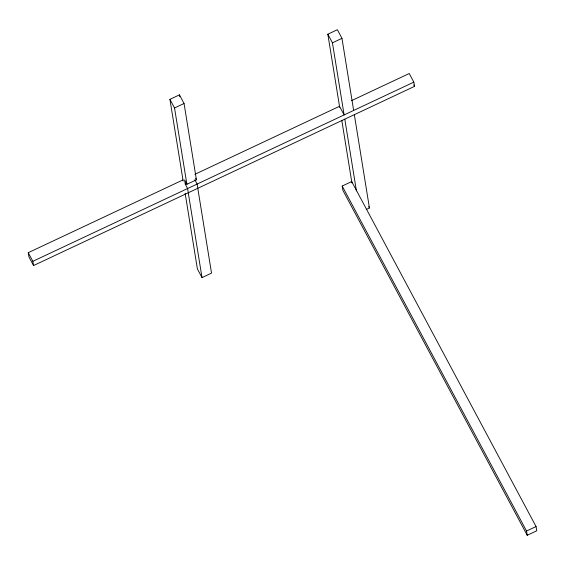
<?xml version="1.0" encoding="UTF-8"?>
<svg xmlns="http://www.w3.org/2000/svg" width="565" height="565" viewBox="0 0 565 565"><rect width="100%" height="100%" fill="white"/><g stroke="black" fill="none" stroke-linecap="round" stroke-linejoin="round"><path stroke-width="0.85" d="M183.166 181.111L169.924 99.348L179.451 94.864L184.056 103.494L196.422 179.818L186.895 184.303L184.593 179.988L185.278 184.225L187.58 188.541L202.009 277.592L211.529 273.114L197.107 184.063L194.805 179.748M339.678 107.322L327.834 34.211L337.362 29.726L341.966 38.349L353.648 110.443M186.895 184.303L174.536 107.972L184.056 103.494M194.883 174.317L339.509 106.298L344.12 114.921L332.446 42.834L341.966 38.349M351.409 100.697L409.23 73.514L413.834 82.137L414.519 86.374L33.547 265.55L28.935 256.927L28.25 252.682L182.975 179.917M185.278 184.225L186.867 183.484M33.547 265.55L32.862 261.305L413.834 82.137M342.178 186.047L351.705 181.57L536.065 526.552L536.75 530.789L527.223 535.274L342.863 190.292L342.178 186.047L526.538 531.029L527.223 535.274M366.268 209.467L369.439 207.977L354.333 114.681M526.538 531.029L536.065 526.552M413.757 84.941L414.519 86.374M327.834 34.211L332.446 42.834M368.677 206.536L369.439 207.977M169.924 99.348L174.536 107.972M195.652 178.385L196.422 179.818M202.009 277.592L197.397 268.968L185.143 193.294M28.25 252.682L32.862 261.305M344.805 119.166L356.423 190.857M341.79 120.373L351.924 182.933M179.451 94.864L179.734 96.608"/></g></svg>
